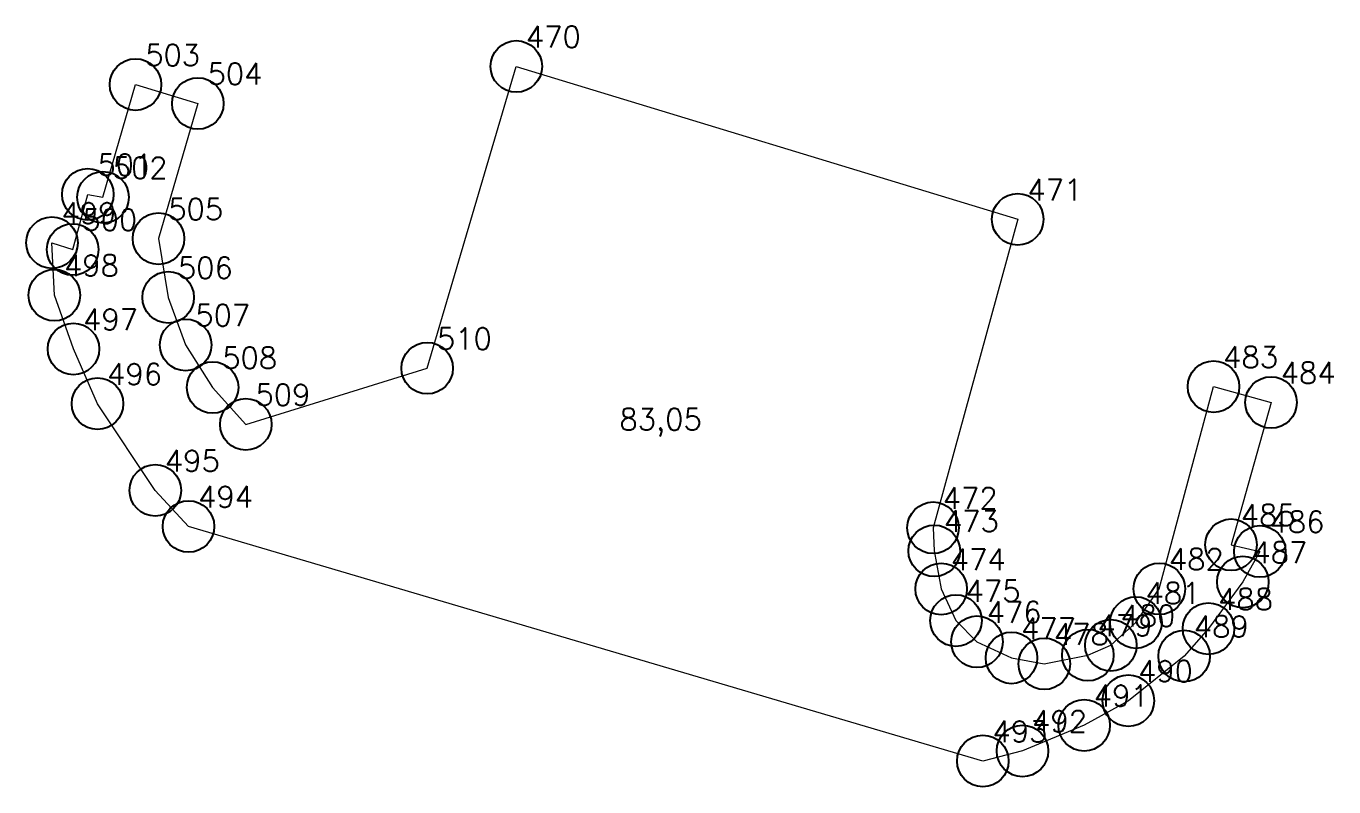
# Model space of a CAD drawing. Extents: x 1391590 to 1398287, y 355684 to 360776.
# Drawn here: x 1391589.59 to 1391608.62, y 355684.37 to 355695.44 of the extents above; entities that cross this region are included whole.
import ezdxf

# ---------------------------------------------------------------- set-up
doc = ezdxf.new("R2010")
doc.units = 0
doc.header["$PDMODE"] = 33
doc.header["$PDSIZE"] = 0.75
doc.layers.add('2 - окн федерального значения', color=7, linetype='Continuous')
doc.styles.get("Standard").update_dxf_attribs({"font": 'simplex.shx'})

msp = doc.modelspace()

# ---------------------------------------------------------------- linework, layer by layer
at = {"layer": '2 - окн федерального значения', "color": 7, "lineweight": 20}
msp.add_lwpolyline([(1391596.722, 355694.853), (1391604.02, 355692.629), (1391602.788, 355688.142), (1391602.805, 355687.806), (1391602.906, 355687.252), (1391603.121, 355686.792), (1391603.427, 355686.484), (1391603.929, 355686.249), (1391604.406, 355686.163), (1391605.041, 355686.289), (1391605.375, 355686.433), (1391605.74, 355686.763), (1391606.08, 355687.254), (1391606.87, 355690.195), (1391607.707, 355689.965), (1391607.125, 355687.895), (1391607.544, 355687.798), (1391607.296, 355687.354), (1391606.796, 355686.675), (1391606.443, 355686.276), (1391605.63, 355685.626), (1391604.987, 355685.269), (1391604.089, 355684.896), (1391603.512, 355684.749), (1391591.952, 355688.161), (1391591.468, 355688.686), (1391590.627, 355689.947), (1391590.277, 355690.743), (1391589.999, 355691.526), (1391589.964, 355692.289), (1391590.266, 355692.19), (1391590.486, 355692.992), (1391590.707, 355692.949), (1391591.18, 355694.589), (1391592.088, 355694.313), (1391591.515, 355692.348), (1391591.656, 355691.493), (1391591.91, 355690.802), (1391592.302, 355690.183), (1391592.785, 355689.646), (1391595.426, 355690.463), (1391596.722, 355694.853)], close=True, dxfattribs=at)
at = {"layer": '2 - окн федерального значения'}
for p in [(1391596.722, 355694.853), (1391591.18, 355694.589), (1391592.088, 355694.313), (1391590.486, 355692.992), (1391590.707, 355692.949), (1391604.02, 355692.629), (1391589.964, 355692.289), (1391591.515, 355692.348), (1391590.266, 355692.19), (1391589.999, 355691.526), (1391591.656, 355691.493), (1391590.277, 355690.743), (1391591.91, 355690.802), (1391595.426, 355690.463), (1391592.302, 355690.183), (1391606.87, 355690.195), (1391607.707, 355689.965), (1391590.627, 355689.947), (1391592.785, 355689.646), (1391591.468, 355688.686), (1391591.952, 355688.161), (1391602.788, 355688.142), (1391607.125, 355687.895), (1391602.805, 355687.806), (1391607.544, 355687.798), (1391607.296, 355687.354), (1391602.906, 355687.252), (1391606.08, 355687.254), (1391603.121, 355686.792), (1391605.74, 355686.763), (1391606.796, 355686.675), (1391603.427, 355686.484), (1391605.375, 355686.433), (1391603.929, 355686.249), (1391604.406, 355686.163), (1391605.041, 355686.289), (1391606.443, 355686.276), (1391605.63, 355685.626), (1391604.987, 355685.269), (1391604.089, 355684.896), (1391603.512, 355684.749)]:
    msp.add_point(p, dxfattribs=at)

# ---------------------------------------------------------------- texts
at = {"layer": '2 - окн федерального значения', "color": 7}
for s, p in [('470', (1391596.862, 355695.127)), ('503', (1391591.32, 355694.863)), ('504', (1391592.228, 355694.588)), ('501', (1391590.626, 355693.267)), ('502', (1391590.847, 355693.224)), ('471', (1391604.16, 355692.903)), ('499', (1391590.104, 355692.564)), ('505', (1391591.655, 355692.622)), ('500', (1391590.406, 355692.464)), ('498', (1391590.139, 355691.8)), ('506', (1391591.796, 355691.768)), ('497', (1391590.417, 355691.017)), ('507', (1391592.05, 355691.077)), ('510', (1391595.566, 355690.737)), ('508', (1391592.442, 355690.458)), ('483', (1391607.01, 355690.47)), ('496', (1391590.767, 355690.222)), ('484', (1391607.847, 355690.24)), ('509', (1391592.925, 355689.921)), ('83,05', (1391598.223, 355689.564)), ('495', (1391591.608, 355688.961)), ('494', (1391592.092, 355688.436)), ('472', (1391602.928, 355688.416)), ('485', (1391607.265, 355688.17)), ('473', (1391602.945, 355688.081)), ('486', (1391607.684, 355688.072)), ('487', (1391607.436, 355687.628)), ('474', (1391603.046, 355687.526)), ('482', (1391606.22, 355687.529)), ('475', (1391603.261, 355687.067)), ('481', (1391605.88, 355687.037)), ('488', (1391606.936, 355686.949)), ('476', (1391603.567, 355686.759)), ('480', (1391605.515, 355686.707)), ('477', (1391604.069, 355686.523)), ('478', (1391604.546, 355686.438)), ('479', (1391605.181, 355686.563)), ('489', (1391606.583, 355686.55)), ('490', (1391605.77, 355685.901)), ('491', (1391605.127, 355685.544)), ('492', (1391604.229, 355685.171)), ('493', (1391603.652, 355685.023))]:
    msp.add_text(s, height=0.3111, dxfattribs=at).set_placement(p)

doc.saveas('drawing.dxf')
